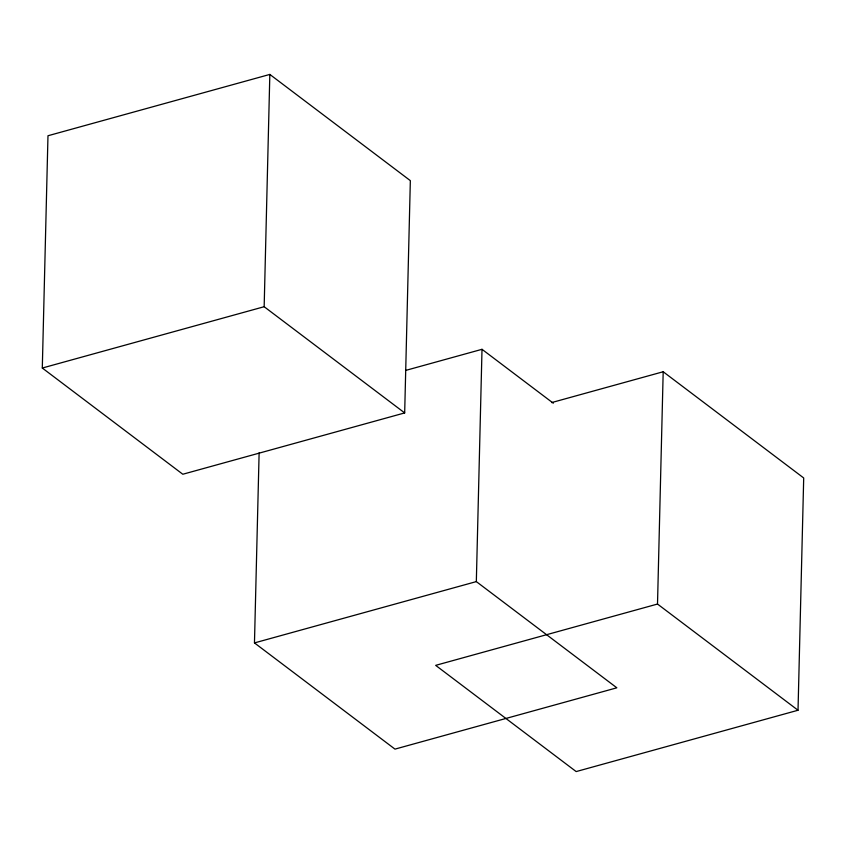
<?xml version="1.0" encoding="UTF-8"?>
<svg xmlns="http://www.w3.org/2000/svg" width="846" height="846" viewBox="0 0 846 846"><rect width="100%" height="100%" fill="white"/><g stroke="black" fill="none" stroke-linecap="round" stroke-linejoin="round"><path stroke-width="1.27" d="M42.3 368.031L47.979 135.751L269.832 74.427L410.342 180.642L404.674 412.922L182.81 474.246L42.3 368.031L264.164 306.717L404.674 412.922M254.466 642.918L476.33 581.604L616.84 687.809L394.976 749.122L254.466 642.918L259.119 452.864M264.164 306.717L269.832 74.427M476.33 581.604L482.009 349.313L405.943 370.337M663.19 371.754L803.7 477.969L798.021 710.249L657.511 604.044L663.19 371.754L551.624 402.59M657.511 604.044L435.658 665.358L576.168 771.573L798.021 710.249M482.009 349.313L553.305 403.214"/></g></svg>
